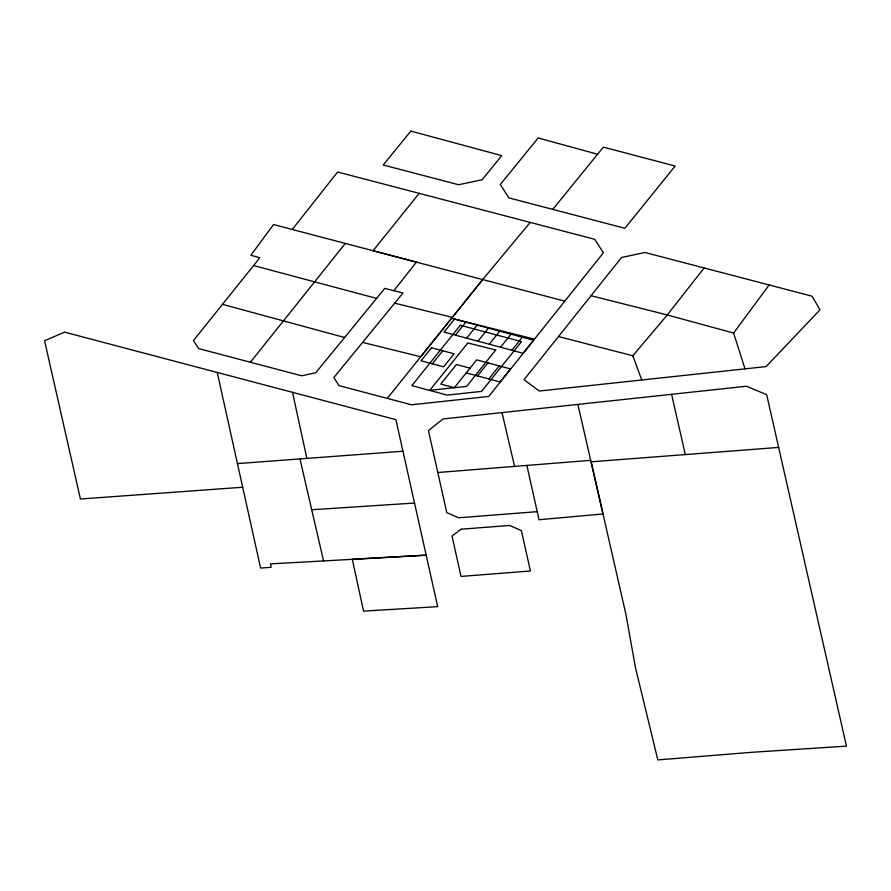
<?xml version="1.0" encoding="UTF-8"?>
<svg xmlns="http://www.w3.org/2000/svg" width="891" height="891" viewBox="0 0 891 891"><rect width="100%" height="100%" fill="white"/><g stroke="black" fill="none" stroke-linecap="round" stroke-linejoin="round"><path stroke-width="1.34" d="M744.999 368.863L733.583 333.045L769.145 284.953L812.091 296.224L819.976 309.834L766.115 366.591L539.289 391.038L524.042 379.711L621.528 257.499L644.939 252.476L769.145 284.953M704.157 267.968L667.259 314.957L632.833 355.776L641.732 379.978M292.259 229.466L337.633 172.008L594.698 239.289L603.396 252.766L488.769 396.462L411.531 404.792L338.97 385.636L333.869 377.561L402.977 293.028L384.778 288.372L315.737 372.783L301.659 375.79L198.648 348.593L193.47 340.529L259.86 257.722L250.85 255.283L273.526 224.554L416.42 262.132L393.855 290.689M250.393 362.258L345.307 243.432M530.201 222.416L482.677 279.574L420.719 356.768L362.592 342.4M419.171 193.347L373.084 250.727L564.783 301.158M387.273 398.4L482.677 279.574M432.335 363.829L442.805 350.798M455.379 335.15L465.848 322.108M466.661 338.168L477.13 325.126M477.955 341.186L488.424 328.155M489.248 344.216L499.717 331.174M477.509 375.924L487.978 362.882M500.542 347.234L511.011 334.192M488.803 378.942L499.272 365.9M511.835 350.263L522.304 337.221M552.776 209.385L603.363 147.126L675.144 166.049L624.903 228.274L508.839 197.88L500.285 184.493L538.197 137.96L597.594 154.243M591.145 461.85L625.961 614.601L635.428 667.426L657.825 759.912L751.113 752.349L846.45 746.123L766.683 394.68L746.502 386.237L443.072 418.948L428.426 430.576L446.77 512.581L458.598 517.782L537.217 511.668M437.793 472.52L590.688 460.346M591.045 461.816L778.712 447.416M237.44 463.598L402.944 451.225L437.681 606.648L363.539 611.126L352.313 559.314L426.176 555.171L270.43 563.903L271.198 567.277L260.606 568.068L217.237 372.46M242.686 487.243L80.424 499.005L44.55 340.696L64.62 332.154L395.894 419.639L402.944 451.225M311.727 509.741L414.56 503.047M394.702 303.174L452.327 317.374M451.592 318.287L534.466 339.148M591.045 295.712L667.259 314.957L733.583 333.045M558.479 336.542L632.833 355.776M253.601 265.563L376.57 298.396M222.483 304.343L344.605 337.5M470.025 368.15L456.47 364.53L440.767 384.088L454.321 387.719L476.685 359.864L510.565 368.93L500.096 381.972L466.216 372.895M502.012 412.6L514.575 466.405M299.966 458.921L323.556 560.918M577.869 404.414L603.007 513.962L539.01 519.743L526.893 465.425M671.591 394.334L685.29 454.555M292.504 392.341L306.86 458.397M495.697 349.974L466.661 386.382L429.752 390.358L467.82 342.957L495.697 349.974M431.511 347.768L421.042 360.81L443.629 366.858L454.098 353.816L431.511 347.768M454.555 319.089L444.086 332.12L523.128 353.281L533.598 340.239L454.555 319.089M460.313 325.271L411.831 385.647L447.182 395.103L481.563 391.394L521.502 341.643L460.313 325.271M410.829 131.088L383.219 165.002L458.598 184.738L482.12 179.737L501.756 155.624L410.829 131.088M461.137 529.209L452.015 536.059L461.026 576.421L530.412 570.997L521.402 530.668L509.607 525.445L461.137 529.209"/></g></svg>
